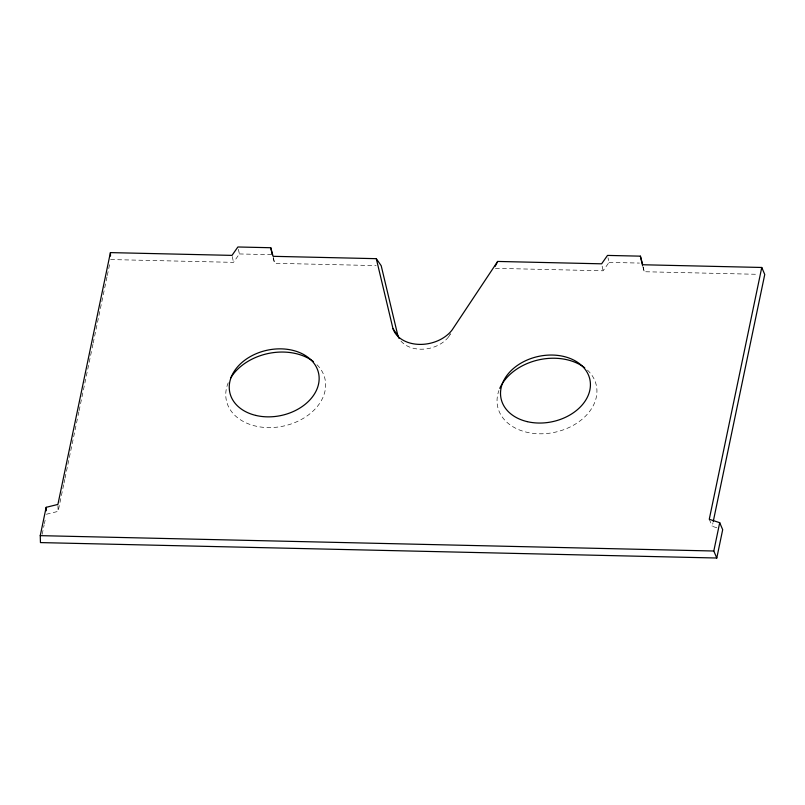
<?xml version="1.0" encoding="UTF-8"?>
<svg xmlns="http://www.w3.org/2000/svg" width="805" height="805" viewBox="0 0 805 805"><rect width="100%" height="100%" fill="white"/><g stroke="black" fill="none" stroke-linecap="round" stroke-linejoin="round"><path stroke-width="0.6" stroke-dasharray="4.03 3.02" d="M42.172 534.329L44.134 524.88M44.386 523.703L45.12 520.161M46.358 514.264L58.111 511.366L63.746 484.338M63.998 483.111L64.762 479.428M65.024 478.2L77.823 416.779M78.085 415.551L78.85 411.868M79.111 410.641L91.911 349.219M92.172 347.991L92.937 344.309M93.189 343.081L107.025 276.749M107.276 275.521L110.094 262.007M716.893 527.798L712.254 526.289L713.019 522.606M400.93 341.058A28.115 20.658 -12.2 0 0 448.606 336.842L450.106 333.904M448.606 336.842L450.669 333.723M110.607 259.552L233.51 262.36L239.387 253.947L238.391 249.309M495.417 268.327L603.126 270.792L609.013 262.38L608.006 257.741M239.387 253.947L272.271 254.702M609.013 262.38L639.462 263.074M273.147 257.922L274.616 263.295L376.177 265.61M642.772 266.354L644.231 271.728L758.471 274.334M709.265 519.285L712.254 526.289M643.225 267.079L644.231 271.728M602.13 266.143L603.126 270.792M273.358 257.489L274.616 263.295M232.253 256.543L233.51 262.36M57.94 505.58L58.111 511.366M587.429 370.099A50.474 37.09 -12.2 0 1 555.742 432.064A50.474 37.09 -12.2 0 1 498.909 390.516M316.979 364.715A50.474 37.09 -12.2 0 1 282.303 426.328A50.474 37.09 -12.2 0 1 228.499 382.144"/><path stroke-width="1.21" d="M376.297 258.677L392.981 328.641A32.764 24.08 -12.2 0 0 419.395 344.399A32.764 24.08 -12.2 0 0 452.098 329.99L497.661 261.444L601.627 263.819L607.503 255.416L640.388 256.161L642.722 264.754L761.761 267.471L709.265 519.285L719.71 522.687L722.689 529.69L716.782 558.016L40.451 542.59L40.25 535.647L46.157 507.321L57.91 504.423L110.416 252.609L232.001 255.386L237.888 246.984L270.762 247.729L273.106 256.322L376.297 258.677L381.198 265.72L397.881 335.685A28.115 20.658 -12.2 0 0 399.129 338.482M713.27 521.378L764.75 274.475L761.761 267.471M716.782 558.016L713.804 551.012L719.71 522.687M495.166 266.344L497.661 261.444M40.25 535.647L713.804 551.012M392.981 328.641L397.881 335.685M642.481 265.278L640.388 256.161M270.762 247.729L272.271 254.702M110.416 252.609L110.506 256.081M46.157 507.321L46.257 510.793M499.784 388.342A50.474 37.09 -12.2 0 1 501.374 385.152M501.988 384.106A50.474 37.09 -12.2 0 1 584.732 367.805M230.713 377.917A50.474 37.09 -12.2 0 1 313.447 361.616M527.144 421.619A45.422 33.377 -12.2 0 0 590.186 381.228A45.422 33.377 -12.2 0 0 519.094 364.293A45.422 33.377 -12.2 0 0 527.144 421.619M255.859 415.43A45.422 33.377 -12.2 0 0 318.911 375.029A45.422 33.377 -12.2 0 0 247.819 358.104A45.422 33.377 -12.2 0 0 255.859 415.43"/></g></svg>
